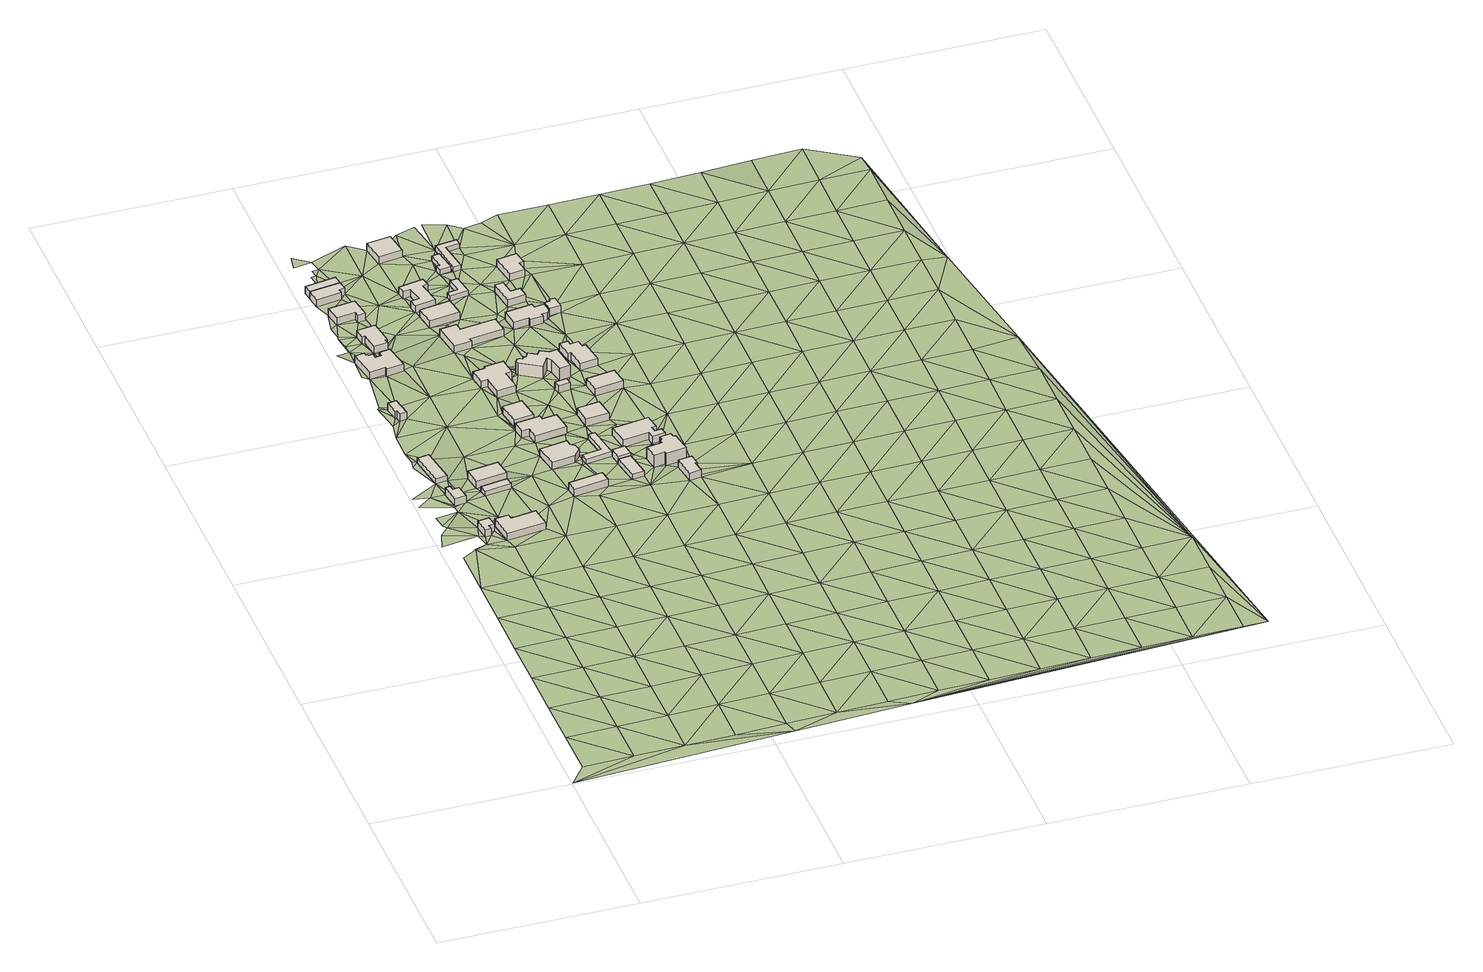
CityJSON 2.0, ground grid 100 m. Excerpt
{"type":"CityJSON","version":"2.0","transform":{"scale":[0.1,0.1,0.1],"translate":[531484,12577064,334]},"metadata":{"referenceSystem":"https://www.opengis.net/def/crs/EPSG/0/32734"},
"CityObjects":{
"building1":{"type":"Building","attributes":{"address":"Gardenia Street Mamre 7347 Cape Town","building":"yes","building:levels":"1","building_height":4.1,"plus_code":"4FRWFFHM+X7P","ground_height":197.72,"roof_height":201.82},"geometry":[{"type":"Solid","lod":"1","boundaries":[[[[0,1,2,3]],[[1,4,5,2]],[[4,6,7,5]],[[6,8,9,7]],[[8,10,11,9]],[[10,0,3,11]],[[3,2,5,7,9,11]],[[10,8,6,4,1,0]]]]}]},
"building2":{"type":"Building","attributes":{"address":"Gardenia Street Mamre 7347 Cape Town","building":"yes","building:levels":"1","building_height":4.1,"plus_code":"4FRWFFJM+37J","ground_height":197.23,"roof_height":201.33},"geometry":[{"type":"Solid","lod":"1","boundaries":[[[[12,13,14,15]],[[13,16,17,14]],[[16,18,19,17]],[[18,20,21,19]],[[20,22,23,21]],[[22,12,15,23]],[[15,14,17,19,21,23]],[[22,20,18,16,13,12]]]]}]},
"building3":{"type":"Building","attributes":{"building":"cabin","building:levels":"1","building_height":2.8,"plus_code":"4FRWFFJM+56H","ground_height":197.23,"roof_height":200.03},"geometry":[{"type":"Solid","lod":"1","boundaries":[[[[24,25,26,27]],[[25,28,29,26]],[[28,30,31,29]],[[30,24,27,31]],[[27,26,29,31]],[[30,28,25,24]]]]}]},
"building4":{"type":"Building","attributes":{"address":"30 Gardenia Street Mamre 7347 Cape Town","building":"house","building:levels":"1","building_height":4.1,"plus_code":"4FRWFFHM+X89","ground_height":197.72,"roof_height":201.82},"geometry":[{"type":"Solid","lod":"1","boundaries":[[[[32,33,34,35]],[[33,36,37,34]],[[36,38,39,37]],[[38,40,41,39]],[[40,42,43,41]],[[42,32,35,43]],[[35,34,37,39,41,43]],[[42,40,38,36,33,32]]]]}]},
"building5":{"type":"Building","attributes":{"building":"garage","building:levels":"1","building_height":4.1,"plus_code":"4FRWFFJM+965","ground_height":197.45,"roof_height":201.55},"geometry":[{"type":"Solid","lod":"1","boundaries":[[[[44,45,46,47]],[[45,48,49,46]],[[48,50,51,49]],[[50,52,53,51]],[[52,54,55,53]],[[54,44,47,55]],[[47,46,49,51,53,55]],[[54,52,50,48,45,44]]]]}]},
"building6":{"type":"Building","attributes":{"building":"cabin","building:levels":"1","building_height":2.8,"plus_code":"4FRWFFJM+38Q","ground_height":197.92,"roof_height":200.72},"geometry":[{"type":"Solid","lod":"1","boundaries":[[[[56,57,58,59]],[[57,60,61,58]],[[60,62,63,61]],[[62,56,59,63]],[[59,58,61,63]],[[62,60,57,56]]]]}]},
"building7":{"type":"Building","attributes":{"address":"28 Gardenia Street Mamre 7347 Cape Town","building":"house","building:levels":"1","building_height":4.1,"plus_code":"4FRWFFJM+48H","ground_height":197.92,"roof_height":202.02},"geometry":[{"type":"Solid","lod":"1","boundaries":[[[[64,65,66,67]],[[65,68,69,66]],[[68,70,71,69]],[[70,64,67,71]],[[67,66,69,71]],[[70,68,65,64]]]]}]},
"building8":{"type":"Building","attributes":{"address":"3 Ficus Street Mamre 7347 Cape Town","building":"house","building:levels":"1","building_height":4.1,"plus_code":"4FRWFFJM+F7F","ground_height":198.01,"roof_height":202.11},"geometry":[{"type":"Solid","lod":"1","boundaries":[[[[72,73,74,75]],[[73,76,77,74]],[[76,78,79,77]],[[78,80,81,79]],[[80,82,83,81]],[[82,84,85,83]],[[84,86,87,85]],[[86,88,89,87]],[[88,90,91,89]],[[90,92,93,91]],[[92,94,95,93]],[[94,96,97,95]],[[96,98,99,97]],[[98,72,75,99]],[[75,74,77,79,81,83,85,87,89,91,93,95,97,99]],[[98,96,94,92,90,88,86,84,82,80,78,76,73,72]]]]}]},
"building9":{"type":"Building","attributes":{"address":"20 Gardenia Street Mamre 7347 Cape Town","building":"house","building:levels":"1","building_height":4.1,"plus_code":"4FRWFFJM+G7W","ground_height":198.56,"roof_height":202.66},"geometry":[{"type":"Solid","lod":"1","boundaries":[[[[100,101,102,103]],[[101,104,105,102]],[[104,106,107,105]],[[106,108,109,107]],[[108,110,111,109]],[[110,112,113,111]],[[112,114,115,113]],[[114,100,103,115]],[[103,102,105,107,109,111,113,115]],[[114,112,110,108,106,104,101,100]]]]}]},
"building10":{"type":"Building","attributes":{"address":"18 Gardenia Street Mamre 7347 Cape Town","building":"house","building:levels":"1","building_height":4.1,"plus_code":"4FRWFFJM+J7J","ground_height":198.82,"roof_height":202.92},"geometry":[{"type":"Solid","lod":"1","boundaries":[[[[116,117,118,119]],[[117,120,121,118]],[[120,122,123,121]],[[122,124,125,123]],[[124,126,127,125]],[[126,116,119,127]],[[119,118,121,123,125,127]],[[126,124,122,120,117,116]]]]}]},
"building11":{"type":"Building","attributes":{"address":"16 Gardenia Street Mamre 7347 Cape Town","building":"house","building:levels":"1","building_height":4.1,"plus_code":"4FRWFFJM+M6X","ground_height":198.82,"roof_height":202.92},"geometry":[{"type":"Solid","lod":"1","boundaries":[[[[128,129,130,131]],[[129,132,133,130]],[[132,134,135,133]],[[134,136,137,135]],[[136,138,139,137]],[[138,128,131,139]],[[131,130,133,135,137,139]],[[138,136,134,132,129,128]]]]}]},
"building12":{"type":"Building","attributes":{"building":"garage","building:levels":"1","building_height":4.1,"plus_code":"4FRWFFJM+P69","ground_height":199,"roof_height":203.1},"geometry":[{"type":"Solid","lod":"1","boundaries":[[[[140,141,142,143]],[[141,144,145,142]],[[144,146,147,145]],[[146,140,143,147]],[[143,142,145,147]],[[146,144,141,140]]]]}]},
"building13":{"type":"Building","attributes":{"address":"Gardenia Street Mamre 7347 Cape Town","building":"house","building:levels":"1","building_height":4.1,"plus_code":"4FRWFFJM+2GM","ground_height":198.73,"roof_height":202.83},"geometry":[{"type":"Solid","lod":"1","boundaries":[[[[148,149,150,151]],[[149,152,153,150]],[[152,154,155,153]],[[154,148,151,155]],[[151,150,153,155]],[[154,152,149,148]]]]}]},
"building14":{"type":"Building","attributes":{"address":"19 Gardenia Street Mamre 7347 Cape Town","building":"house","building:levels":"1","building_height":4.1,"plus_code":"4FRWFFJM+4GJ","ground_height":198.55,"roof_height":202.65},"geometry":[{"type":"Solid","lod":"1","boundaries":[[[[156,157,158,159]],[[157,160,161,158]],[[160,162,163,161]],[[162,164,165,163]],[[164,166,167,165]],[[166,168,169,167]],[[168,156,159,169]],[[159,158,161,163,165,167,169]],[[168,166,164,162,160,157,156]]]]}]},
"building15":{"type":"Building","attributes":{"address":"15 Gardenia Street Mamre 7347 Cape Town","building":"house","building:levels":"1","building_height":4.1,"plus_code":"4FRWFFJM+7F7","ground_height":198.83,"roof_height":202.93},"geometry":[{"type":"Solid","lod":"1","boundaries":[[[[170,171,172,173]],[[171,174,175,172]],[[174,176,177,175]],[[176,170,173,177]],[[173,172,175,177]],[[176,174,171,170]]]]}]},
"building16":{"type":"Building","attributes":{"address":"17 Gardenia Street Mamre 7347 Cape Town","building":"house","building:levels":"1","building_height":4.1,"plus_code":"4FRWFFJM+6F9","ground_height":198.67,"roof_height":202.77},"geometry":[{"type":"Solid","lod":"1","boundaries":[[[[178,179,180,181]],[[179,182,183,180]],[[182,184,185,183]],[[184,186,187,185]],[[186,188,189,187]],[[188,190,191,189]],[[190,192,193,191]],[[192,178,181,193]],[[181,180,183,185,187,189,191,193]],[[192,190,188,186,184,182,179,178]]]]}]},
"building17":{"type":"Building","attributes":{"address":"8 Ficus Street Mamre 7347 Cape Town","building":"house","building:levels":"1","building_height":4.1,"plus_code":"4FRWFFJM+9F6","ground_height":198.95,"roof_height":203.05},"geometry":[{"type":"Solid","lod":"1","boundaries":[[[[194,195,196,197]],[[195,198,199,196]],[[198,200,201,199]],[[200,202,203,201]],[[202,204,205,203]],[[204,206,207,205]],[[206,208,209,207]],[[208,210,211,209]],[[210,212,213,211]],[[212,194,197,213]],[[197,196,199,201,203,205,207,209,211,213]],[[212,210,208,206,204,202,200,198,195,194]]]]}]},
"building18":{"type":"Building","attributes":{"building":"cabin","building:levels":"1","building_height":2.8,"plus_code":"4FRWFFJM+4HW","ground_height":199,"roof_height":201.8},"geometry":[{"type":"Solid","lod":"1","boundaries":[[[[214,215,216,217]],[[215,218,219,216]],[[218,220,221,219]],[[220,222,223,221]],[[222,224,225,223]],[[224,214,217,225]],[[217,216,219,221,223,225]],[[224,222,220,218,215,214]]]]}]},
"building19":{"type":"Building","attributes":{"address":"13 Gardenia Street Mamre 7347 Cape Town","building":"house","building:levels":"1","building_height":4.1,"plus_code":"4FRWFFJM+HCG","ground_height":199.8,"roof_height":203.9},"geometry":[{"type":"Solid","lod":"1","boundaries":[[[[226,227,228,229]],[[227,230,231,228]],[[230,232,233,231]],[[232,226,229,233]],[[229,228,231,233]],[[232,230,227,226]]]]}]},
"building20":{"type":"Building","attributes":{"address":"11 Gardenia Street Mamre 7347 Cape Town","building":"house","building:levels":"1","building_height":4.1,"plus_code":"4FRWFFJM+JCM","ground_height":199.5,"roof_height":203.6},"geometry":[{"type":"Solid","lod":"1","boundaries":[[[[234,235,236,237]],[[235,238,239,236]],[[238,240,241,239]],[[240,242,243,241]],[[242,244,245,243]],[[244,246,247,245]],[[246,248,249,247]],[[248,250,251,249]],[[250,252,253,251]],[[252,234,237,253]],[[237,236,239,241,243,245,247,249,251,253]],[[252,250,248,246,244,242,240,238,235,234]]]]}]},
"building21":{"type":"Building","attributes":{"address":"5 Ficus Street Mamre 7347 Cape Town","building":"house","building:levels":"1","building_height":4.1,"plus_code":"4FRWFFJM+GF3","ground_height":199.34,"roof_height":203.44},"geometry":[{"type":"Solid","lod":"1","boundaries":[[[[254,255,256,257]],[[255,258,259,256]],[[258,260,261,259]],[[260,262,263,261]],[[262,264,265,263]],[[264,266,267,265]],[[266,268,269,267]],[[268,254,257,269]],[[257,256,259,261,263,265,267,269]],[[268,266,264,262,260,258,255,254]]]]}]},
"building22":{"type":"Building","attributes":{"building":"cabin","building:levels":"1","building_height":2.8,"plus_code":"4FRWFFJM+3J3","ground_height":199.06,"roof_height":201.86},"geometry":[{"type":"Solid","lod":"1","boundaries":[[[[270,271,272,273]],[[271,274,275,272]],[[274,276,277,275]],[[276,270,273,277]],[[273,272,275,277]],[[276,274,271,270]]]]}]},
"building23":{"type":"Building","attributes":{"building":"garage","building:levels":"1","building_height":4.1,"plus_code":"4FRWFFJM+3JV","ground_height":199.28,"roof_height":203.38},"geometry":[{"type":"Solid","lod":"1","boundaries":[[[[278,279,280,281]],[[279,282,283,280]],[[282,284,285,283]],[[284,278,281,285]],[[281,280,283,285]],[[284,282,279,278]]]]}]},
"building24":{"type":"Building","attributes":{"address":"7 Gardenia Street Mamre 7347 Cape Town","building":"house","building:levels":"1","building_height":4.1,"plus_code":"4FRWFFJM+QCJ","ground_height":199.46,"roof_height":203.56},"geometry":[{"type":"Solid","lod":"1","boundaries":[[[[286,287,288,289]],[[287,290,291,288]],[[290,292,293,291]],[[292,286,289,293]],[[289,288,291,293]],[[292,290,287,286]]]]}]},
"building25":{"type":"Building","attributes":{"address":"11 Hibiscus Crescent Mamre 7347 Cape Town","building":"house","building:levels":"1","building_height":4.1,"plus_code":"4FRWFFJM+6JC","ground_height":199.21,"roof_height":203.31},"geometry":[{"type":"Solid","lod":"1","boundaries":[[[[294,295,296,297]],[[295,298,299,296]],[[298,300,301,299]],[[300,294,297,301]],[[297,296,299,301]],[[300,298,295,294]]]]}]},
"building26":{"type":"Building","attributes":{"address":"10 Ficus Street Mamre 7347 Cape Town","building":"house","building:levels":"2","building_height":6.9,"plus_code":"4FRWFFJM+9GH","ground_height":199.44,"roof_height":206.34},"geometry":[{"type":"Solid","lod":"1","boundaries":[[[[302,303,304,305]],[[303,306,307,304]],[[306,308,309,307]],[[308,310,311,309]],[[310,312,313,311]],[[312,314,315,313]],[[314,316,317,315]],[[316,318,319,317]],[[318,320,321,319]],[[320,322,323,321]],[[322,324,325,323]],[[324,326,327,325]],[[326,328,329,327]],[[328,330,331,329]],[[330,332,333,331]],[[332,334,335,333]],[[334,302,305,335]],[[305,304,307,309,311,313,315,317,319,321,323,325,327,329,331,333,335]],[[334,332,330,328,326,324,322,320,318,316,314,312,310,308,306,303,302]]]]}]},
"building27":{"type":"Building","attributes":{"address":"Hibiscus Crescent Mamre 7347 Cape Town","building":"yes","building:levels":"1","building_height":4.1,"plus_code":"4FRWFFJM+8H8","ground_height":199.39,"roof_height":203.49},"geometry":[{"type":"Solid","lod":"1","boundaries":[[[[336,337,338,339]],[[337,340,341,338]],[[340,342,343,341]],[[342,336,339,343]],[[339,338,341,343]],[[342,340,337,336]]]]}]},
"building28":{"type":"Building","attributes":{"address":"Gardenia Street Mamre 7347 Cape Town","building":"cabin","building:levels":"1","building_height":2.8,"plus_code":"4FRWFFJM+JGR","ground_height":199.88,"roof_height":202.68},"geometry":[{"type":"Solid","lod":"1","boundaries":[[[[344,345,346,347]],[[345,348,349,346]],[[348,350,351,349]],[[350,352,353,351]],[[352,354,355,353]],[[354,344,347,355]],[[347,346,349,351,353,355]],[[354,352,350,348,345,344]]]]}]},
"building29":{"type":"Building","attributes":{"address":"12 Hibiscus Crescent Mamre 7347 Cape Town","building":"house","building:levels":"1","building_height":4.1,"plus_code":"4FRWFFJM+5M3","ground_height":199.28,"roof_height":203.38},"geometry":[{"type":"Solid","lod":"1","boundaries":[[[[356,357,358,359]],[[357,360,361,358]],[[360,362,363,361]],[[362,364,365,363]],[[364,366,367,365]],[[366,368,369,367]],[[368,370,371,369]],[[370,372,373,371]],[[372,374,375,373]],[[374,356,359,375]],[[359,358,361,363,365,367,369,371,373,375]],[[374,372,370,368,366,364,362,360,357,356]]]]}]},
"building30":{"type":"Building","attributes":{"address":"13 Hibiscus Crescent Mamre Cape Town","building":"house","building:levels":"2","building_height":6.9,"plus_code":"4FRWFFJM+3M9","ground_height":199.06,"roof_height":205.96},"geometry":[{"type":"Solid","lod":"1","boundaries":[[[[376,377,378,379]],[[377,380,381,378]],[[380,382,383,381]],[[382,384,385,383]],[[384,386,387,385]],[[386,388,389,387]],[[388,390,391,389]],[[390,392,393,391]],[[392,394,395,393]],[[394,396,397,395]],[[396,398,399,397]],[[398,376,379,399]],[[379,378,381,383,385,387,389,391,393,395,397,399]],[[398,396,394,392,390,388,386,384,382,380,377,376]]]]}]},
"building31":{"type":"Building","attributes":{"address":"Gardenia Street Mamre 7347 Cape Town","building":"cabin","building:levels":"1","building_height":2.8,"plus_code":"4FRWFFJM+PF9","ground_height":199.99,"roof_height":202.79},"geometry":[{"type":"Solid","lod":"1","boundaries":[[[[400,401,402,403]],[[401,404,405,402]],[[404,406,407,405]],[[406,408,409,407]],[[408,410,411,409]],[[410,400,403,411]],[[403,402,405,407,409,411]],[[410,408,406,404,401,400]]]]}]},
"building32":{"type":"Building","attributes":{"address":"30 Hibiscus Crescent Mamre Cape Town","building":"house","building:levels":"1","building_height":4.1,"plus_code":"4FRWFFJM+2P4","ground_height":199.46,"roof_height":203.56},"geometry":[{"type":"Solid","lod":"1","boundaries":[[[[412,413,414,415]],[[413,416,417,414]],[[416,418,419,417]],[[418,420,421,419]],[[420,422,423,421]],[[422,412,415,423]],[[415,414,417,419,421,423]],[[422,420,418,416,413,412]]]]}]},
"building33":{"type":"Building","attributes":{"address":"10 Hibiscus Crescent Mamre 7347 Cape Town","building":"house","building:levels":"1","building_height":4.1,"plus_code":"4FRWFFJM+7MV","ground_height":199.58,"roof_height":203.68},"geometry":[{"type":"Solid","lod":"1","boundaries":[[[[424,425,426,427]],[[425,428,429,426]],[[428,430,431,429]],[[430,424,427,431]],[[427,426,429,431]],[[430,428,425,424]]]]}]},
"building34":{"type":"Building","attributes":{"address":"Hibiscus Crescent Mamre 7347 Cape Town","building":"cabin","building:levels":"1","building_height":2.8,"plus_code":"4FRWFFJM+PG7","ground_height":200.1,"roof_height":202.9},"geometry":[{"type":"Solid","lod":"1","boundaries":[[[[432,433,434,435]],[[433,436,437,434]],[[436,438,439,437]],[[438,440,441,439]],[[440,442,443,441]],[[442,432,435,443]],[[435,434,437,439,441,443]],[[442,440,438,436,433,432]]]]}]},
"building35":{"type":"Building","attributes":{"address":"7 Hibiscus Crescent Mamre 7347 Cape Town","building":"house","building:levels":"1","building_height":4.1,"plus_code":"4FRWFFJM+GHH","ground_height":199.56,"roof_height":203.66},"geometry":[{"type":"Solid","lod":"1","boundaries":[[[[444,445,446,447]],[[445,448,449,446]],[[448,450,451,449]],[[450,452,453,451]],[[452,454,455,453]],[[454,456,457,455]],[[456,458,459,457]],[[458,460,461,459]],[[460,462,463,461]],[[462,464,465,463]],[[464,444,447,465]],[[447,446,449,451,453,455,457,459,461,463,465]],[[464,462,460,458,456,454,452,450,448,445,444]]]]}]},
"building36":{"type":"Building","attributes":{"address":"Mamre 7347 Cape Town","building":"house","building:levels":"1","building_height":4.1,"plus_code":"4FRWFFJM+9MJ","ground_height":199.81,"roof_height":203.91},"geometry":[{"type":"Solid","lod":"1","boundaries":[[[[466,467,468,469]],[[467,470,471,468]],[[470,472,473,471]],[[472,474,475,473]],[[474,476,477,475]],[[476,478,479,477]],[[478,480,481,479]],[[480,482,483,481]],[[482,484,485,483]],[[484,466,469,485]],[[469,468,471,473,475,477,479,481,483,485]],[[484,482,480,478,476,474,472,470,467,466]]]]}]},
"building37":{"type":"Building","attributes":{"address":"8 Hibiscus Crescent Mamre 7347 Cape Town","building":"house","building:levels":"1","building_height":4.1,"plus_code":"4FRWFFJM+HHP","ground_height":200.01,"roof_height":204.11},"geometry":[{"type":"Solid","lod":"1","boundaries":[[[[486,487,488,489]],[[487,490,491,488]],[[490,492,493,491]],[[492,494,495,493]],[[494,496,497,495]],[[496,486,489,497]],[[489,488,491,493,495,497]],[[496,494,492,490,487,486]]]]}]},
"building38":{"type":"Building","attributes":{"building":"garage","building:levels":"1","building_height":4.1,"plus_code":"4FRWFFJM+GMC","ground_height":200.28,"roof_height":204.38},"geometry":[{"type":"Solid","lod":"1","boundaries":[[[[498,499,500,501]],[[499,502,503,500]],[[502,504,505,503]],[[504,506,507,505]],[[506,508,509,507]],[[508,498,501,509]],[[501,500,503,505,507,509]],[[508,506,504,502,499,498]]]]}]},
"building39":{"type":"Building","attributes":{"address":"7 Hibiscus Crescent Mamre 7347 Cape Town","building":"house","building:levels":"1","building_height":4.1,"plus_code":"4FRWFFJM+MJ3","ground_height":200.14,"roof_height":204.24},"geometry":[{"type":"Solid","lod":"1","boundaries":[[[[510,511,512,513]],[[511,514,515,512]],[[514,516,517,515]],[[516,518,519,517]],[[518,520,521,519]],[[520,510,513,521]],[[513,512,515,517,519,521]],[[520,518,516,514,511,510]]]]}]},
"terrain1":{"type":"TINRelief","geometry":[{"type":"CompositeSurface","lod":"1","boundaries":[[[522,523,524]],[[522,525,523]],[[526,527,525]],[[528,522,524]],[[526,525,522]],[[527,529,530]],[[529,527,526]],[[531,532,530]],[[526,522,528]],[[531,530,529]],[[533,532,534]],[[529,526,535]],[[532,531,534]],[[524,536,528]],[[528,535,526]],[[537,538,533]],[[539,531,529]],[[537,533,534]],[[540,541,538]],[[529,535,539]],[[542,543,544]],[[534,531,545]],[[546,540,538]],[[546,538,537]],[[547,544,543]],[[545,531,539]],[[548,549,540]],[[550,535,528]],[[551,552,547]],[[553,552,551]],[[554,537,534]],[[555,556,557]],[[558,547,543]],[[551,547,558]],[[28,559,555]],[[540,560,548]],[[6,543,548]],[[528,561,550]],[[534,545,554]],[[560,540,546]],[[543,6,558]],[[6,548,8]],[[539,535,562]],[[555,557,22]],[[22,20,555]],[[42,8,548]],[[28,555,20]],[[546,537,563]],[[564,551,558]],[[560,42,548]],[[565,8,566]],[[557,551,567]],[[561,528,536]],[[567,22,557]],[[562,545,539]],[[566,8,42]],[[28,20,18]],[[550,562,535]],[[563,537,554]],[[28,568,569]],[[570,569,568]],[[42,571,566]],[[564,566,571]],[[564,572,551]],[[573,570,568]],[[18,16,574]],[[567,551,572]],[[18,30,28]],[[18,574,30]],[[564,571,572]],[[573,568,575]],[[546,576,560]],[[567,57,574]],[[577,572,571]],[[563,578,546]],[[42,560,579]],[[60,567,572]],[[65,30,574]],[[561,580,550]],[[554,545,581]],[[567,60,57]],[[545,562,582]],[[574,57,68]],[[583,52,584]],[[574,68,65]],[[546,578,576]],[[585,586,584]],[[587,575,30]],[[573,588,583]],[[589,52,583]],[[584,52,585]],[[590,586,591]],[[588,573,575]],[[572,577,592]],[[581,563,554]],[[577,593,592]],[[586,585,591]],[[65,587,30]],[[580,561,536]],[[581,545,582]],[[52,594,585]],[[560,576,579]],[[595,60,572]],[[590,591,596]],[[57,56,68]],[[588,589,583]],[[590,596,76]],[[562,550,597]],[[572,592,595]],[[580,598,550]],[[587,588,575]],[[599,578,563]],[[73,600,76]],[[587,65,64]],[[601,68,56]],[[582,562,597]],[[602,73,603]],[[596,80,76]],[[597,550,598]],[[563,581,599]],[[579,604,592]],[[589,605,596]],[[579,576,604]],[[606,603,73]],[[595,592,604]],[[603,607,608]],[[80,78,76]],[[588,605,589]],[[596,605,80]],[[606,98,96]],[[607,603,104]],[[92,606,96]],[[108,603,606]],[[94,92,96]],[[609,580,536]],[[582,610,581]],[[101,608,607]],[[578,611,576]],[[612,56,595]],[[613,614,120]],[[101,614,608]],[[578,599,615]],[[601,56,612]],[[108,606,92]],[[108,104,603]],[[612,595,604]],[[601,612,64]],[[90,86,92]],[[120,616,613]],[[598,580,609]],[[101,607,104]],[[617,587,64]],[[101,120,614]],[[610,582,597]],[[90,618,86]],[[108,92,86]],[[604,576,148]],[[616,120,117]],[[619,80,605]],[[588,587,179]],[[104,108,106]],[[578,615,611]],[[620,108,86]],[[581,621,599]],[[101,124,120]],[[134,132,117]],[[620,622,108]],[[604,154,612]],[[576,611,148]],[[619,605,623]],[[122,120,124]],[[64,612,624]],[[621,581,610]],[[617,179,587]],[[623,620,619]],[[124,101,625]],[[604,148,154]],[[626,627,628]],[[588,202,605]],[[629,597,598]],[[617,64,624]],[[630,631,622]],[[609,632,598]],[[146,144,628]],[[134,117,633]],[[634,622,620]],[[599,635,615]],[[124,625,636]],[[157,612,154]],[[588,179,637]],[[634,630,622]],[[626,628,144]],[[638,639,626]],[[625,630,634]],[[624,612,157]],[[597,629,610]],[[605,200,623]],[[202,588,637]],[[640,641,642]],[[629,598,632]],[[599,621,635]],[[144,638,626]],[[643,134,644]],[[644,134,633]],[[609,536,645]],[[646,638,647]],[[148,611,648]],[[625,649,636]],[[623,650,620]],[[638,144,647]],[[179,617,182]],[[186,617,624]],[[649,633,636]],[[182,617,186]],[[200,605,202]],[[633,649,644]],[[634,620,650]],[[651,157,154]],[[176,637,179]],[[615,652,611]],[[184,182,186]],[[174,637,176]],[[648,149,148]],[[615,635,653]],[[634,654,625]],[[141,644,655]],[[655,144,141]],[[647,144,655]],[[621,610,656]],[[200,264,623]],[[206,637,174]],[[610,629,657]],[[658,186,624]],[[625,654,649]],[[179,659,176]],[[154,152,651]],[[649,655,644]],[[202,637,206]],[[651,660,157]],[[623,264,650]],[[661,632,609]],[[648,611,652]],[[662,642,647]],[[615,653,652]],[[635,621,656]],[[204,202,206]],[[663,206,174]],[[179,664,659]],[[650,230,634]],[[634,230,227]],[[610,657,656]],[[227,654,634]],[[647,655,662]],[[660,651,222]],[[186,658,665]],[[651,152,224]],[[651,224,222]],[[666,660,222]],[[609,667,661]],[[668,264,200]],[[667,609,645]],[[649,234,655]],[[195,200,198]],[[654,669,649]],[[200,195,668]],[[658,670,671]],[[672,186,665]],[[673,649,669]],[[629,632,674]],[[149,648,675]],[[206,663,676]],[[234,649,673]],[[152,149,274]],[[677,653,635]],[[664,678,679]],[[278,224,152]],[[220,666,222]],[[668,266,264]],[[648,652,675]],[[220,671,666]],[[659,680,663]],[[659,664,680]],[[671,681,658]],[[682,230,650]],[[668,195,683]],[[658,681,665]],[[674,657,629]],[[669,684,673]],[[685,655,234]],[[663,680,676]],[[674,632,661]],[[677,635,656]],[[227,686,654]],[[152,274,278]],[[662,655,290]],[[664,679,680]],[[274,149,675]],[[650,687,682]],[[688,673,684]],[[220,681,671]],[[665,681,672]],[[668,683,266]],[[676,689,210]],[[284,224,278]],[[224,284,690]],[[655,685,290]],[[682,232,230]],[[689,676,324]],[[672,295,679]],[[295,672,681]],[[686,227,226]],[[689,322,683]],[[682,687,232]],[[657,691,656]],[[652,653,692]],[[680,679,693]],[[324,322,689]],[[676,680,340]],[[274,675,276]],[[694,653,677]],[[685,234,695]],[[683,322,320]],[[326,324,676]],[[295,693,679]],[[696,295,681]],[[318,683,320]],[[268,266,697]],[[690,284,282]],[[667,698,661]],[[686,699,700]],[[645,698,667]],[[701,266,683]],[[657,674,691]],[[314,683,318]],[[695,234,702]],[[703,704,687]],[[360,696,690]],[[326,676,340]],[[705,700,699]],[[693,342,680]],[[675,652,422]],[[699,686,352]],[[360,690,282]],[[314,310,683]],[[318,316,314]],[[686,226,354]],[[675,706,276]],[[653,694,692]],[[680,342,340]],[[232,687,704]],[[352,686,354]],[[706,279,276]],[[360,707,696]],[[279,708,282]],[[685,695,709]],[[710,677,656]],[[711,295,696]],[[683,310,701]],[[314,312,310]],[[701,697,266]],[[282,708,360]],[[699,348,705]],[[708,279,712]],[[702,705,348]],[[696,707,711]],[[661,713,674]],[[706,712,279]],[[714,226,232]],[[342,693,715]],[[706,675,392]],[[352,348,699]],[[710,656,691]],[[422,652,692]],[[326,340,332]],[[226,714,354]],[[408,695,702]],[[711,716,295]],[[310,308,306]],[[364,360,708]],[[698,713,661]],[[392,675,420]],[[701,310,306]],[[348,410,702]],[[717,332,340]],[[328,326,330]],[[332,330,326]],[[408,702,410]],[[675,422,420]],[[232,704,718]],[[350,348,352]],[[693,428,715]],[[708,712,364]],[[719,720,709]],[[695,404,709]],[[694,677,721]],[[714,232,718]],[[722,428,693]],[[723,706,392]],[[697,701,454]],[[695,408,404]],[[697,454,704]],[[717,724,332]],[[691,674,725]],[[362,360,364]],[[425,717,715]],[[710,721,677]],[[410,348,726]],[[712,727,728]],[[728,364,712]],[[729,711,707]],[[709,432,719]],[[730,698,645]],[[306,731,701]],[[406,404,408]],[[704,454,732]],[[724,717,425]],[[425,715,428]],[[704,732,718]],[[404,432,709]],[[713,725,674]],[[729,716,711]],[[433,410,726]],[[692,412,422]],[[306,303,731]],[[458,454,701]],[[433,733,410]],[[364,728,734]],[[734,728,735]],[[392,420,736]],[[737,726,714]],[[722,716,430]],[[303,738,731]],[[425,472,724]],[[739,714,718]],[[731,458,701]],[[467,738,724]],[[740,364,734]],[[741,733,433]],[[433,726,436]],[[718,732,487]],[[404,741,432]],[[710,691,742]],[[694,743,692]],[[722,430,428]],[[432,744,719]],[[724,472,467]],[[741,433,432]],[[721,745,694]],[[418,736,420]],[[436,726,737]],[[746,413,412]],[[737,714,739]],[[747,454,458]],[[740,734,748]],[[413,746,416]],[[749,750,751]],[[467,731,738]],[[713,698,730]],[[718,487,739]],[[716,729,430]],[[752,751,750]],[[742,691,725]],[[467,472,470]],[[748,753,754]],[[743,412,692]],[[424,472,425]],[[487,732,755]],[[736,418,756]],[[740,748,756]],[[736,756,754]],[[694,745,743]],[[756,752,740]],[[756,748,754]],[[438,436,757]],[[758,737,739]],[[731,759,458]],[[751,752,760]],[[760,729,751]],[[436,737,510]],[[759,731,761]],[[424,474,472]],[[746,412,762]],[[458,759,763]],[[764,725,713]],[[482,765,761]],[[721,710,766]],[[756,760,752]],[[440,438,757]],[[755,767,487]],[[746,762,416]],[[432,768,769]],[[710,742,770]],[[416,762,418]],[[771,737,758]],[[772,730,645]],[[729,760,430]],[[436,510,757]],[[432,442,768]],[[494,773,758]],[[759,761,765]],[[774,763,775]],[[765,478,476]],[[764,713,730]],[[759,775,763]],[[510,737,771]],[[755,776,498]],[[758,773,771]],[[721,766,745]],[[762,412,743]],[[777,756,418]],[[710,770,766]],[[767,755,778]],[[424,430,779]],[[773,767,778]],[[778,755,498]],[[442,440,780]],[[759,502,775]],[[430,760,779]],[[502,499,775]],[[768,442,780]],[[474,424,781]],[[476,474,781]],[[771,773,782]],[[508,506,498]],[[778,498,506]],[[783,742,725]],[[757,784,440]],[[785,725,764]],[[777,418,762]],[[786,773,778]],[[765,476,787]],[[787,759,765]],[[778,506,504]],[[760,756,788]],[[757,510,784]],[[781,424,779]],[[782,773,786]],[[440,784,780]],[[786,778,504]],[[770,742,783]],[[743,745,789]],[[787,502,759]],[[725,785,783]],[[745,766,790]],[[791,792,782]],[[772,764,730]],[[772,645,793]],[[786,791,782]],[[476,781,787]],[[756,777,788]],[[794,784,510]],[[760,795,779]],[[745,790,789]],[[504,502,796]],[[784,797,780]],[[770,798,766]],[[799,762,743]],[[785,764,800]],[[786,504,801]],[[770,783,798]],[[760,788,795]],[[796,502,787]],[[801,791,786]],[[781,779,802]],[[791,801,794]],[[784,803,797]],[[772,800,764]],[[743,789,799]],[[804,790,766]],[[762,805,777]],[[796,801,504]],[[785,806,783]],[[802,787,781]],[[794,807,784]],[[804,766,798]],[[802,779,795]],[[645,808,793]],[[785,800,806]],[[799,805,762]],[[788,777,809]],[[807,794,801]],[[798,783,810]],[[789,790,811]],[[803,784,812]],[[813,790,804]],[[772,793,800]],[[787,814,796]],[[783,806,810]],[[777,805,809]],[[815,787,802]],[[795,788,816]],[[790,813,811]],[[784,807,812]],[[817,804,798]],[[799,789,818]],[[787,815,814]],[[801,796,819]],[[817,798,810]],[[788,809,816]],[[808,645,820]],[[806,800,821]],[[795,822,802]],[[800,793,823]],[[789,811,818]],[[813,804,824]],[[805,799,825]],[[801,819,807]],[[796,814,819]],[[810,806,821]],[[802,822,815]],[[821,800,823]],[[817,824,804]],[[822,795,816]],[[825,799,818]],[[826,809,805]],[[810,827,817]],[[813,828,811]],[[829,814,815]],[[807,830,812]],[[824,831,813]],[[807,819,832]],[[808,823,793]],[[833,820,645]],[[827,810,821]],[[805,825,826]],[[829,815,822]],[[816,809,834]],[[813,831,828]],[[807,832,830]],[[835,818,811]],[[824,817,836]],[[822,816,834]],[[837,819,814]],[[817,827,838]],[[809,826,834]],[[829,839,814]],[[821,823,840]],[[841,823,808]],[[811,828,835]],[[824,836,831]],[[842,825,818]],[[837,832,819]],[[833,645,843]],[[817,838,836]],[[814,839,837]],[[827,821,840]],[[840,823,841]],[[844,829,822]],[[842,818,835]],[[822,834,845]],[[825,846,826]],[[847,830,832]],[[827,848,838]],[[828,831,849]],[[829,844,839]],[[831,836,850]],[[822,845,844]],[[837,847,832]],[[841,808,820]],[[848,827,840]],[[825,842,846]],[[834,826,851]],[[831,850,849]],[[838,852,836]],[[835,828,853]],[[854,837,839]],[[830,847,855]],[[840,841,856]],[[851,845,834]],[[838,848,852]],[[826,846,851]],[[839,844,854]],[[820,856,841]],[[828,849,853]],[[857,850,836]],[[835,858,842]],[[859,848,840]],[[847,837,860]],[[857,836,852]],[[837,854,861]],[[842,858,846]],[[844,845,862]],[[856,859,840]],[[858,835,853]],[[863,845,851]],[[847,860,855]],[[861,860,837]],[[852,848,864]],[[849,850,865]],[[844,862,854]],[[866,850,857]],[[862,845,863]],[[859,864,848]],[[856,820,867]],[[851,846,868]],[[850,866,865]],[[869,846,858]],[[870,857,852]],[[871,853,849]],[[854,872,861]],[[873,855,860]],[[856,867,859]],[[820,833,867]],[[864,870,852]],[[846,869,868]],[[862,872,854]],[[858,853,871]],[[874,863,851]],[[849,865,871]],[[866,857,875]],[[876,860,861]],[[870,875,857]],[[851,868,874]],[[872,877,861]],[[864,859,878]],[[869,858,879]],[[880,862,863]],[[859,867,881]],[[860,876,873]],[[833,843,867]],[[858,871,879]],[[876,861,877]],[[864,878,870]],[[865,866,882]],[[862,880,872]],[[859,881,878]],[[875,883,866]],[[880,863,874]],[[843,881,867]],[[875,870,878]],[[865,882,871]],[[868,869,884]],[[866,883,882]],[[879,885,869]],[[886,877,872]],[[878,881,843]],[[887,873,876]],[[875,878,883]],[[869,885,884]],[[886,872,880]],[[888,879,871]],[[874,868,889]],[[882,883,878]],[[888,871,882]],[[876,877,890]],[[868,884,889]],[[877,886,891]],[[892,878,843]],[[878,888,882]],[[893,885,879]],[[880,874,894]],[[893,879,888]],[[890,877,891]],[[888,878,893]],[[887,876,895]],[[874,889,894]],[[885,892,884]],[[886,880,896]],[[878,892,893]],[[892,885,893]],[[895,876,890]],[[892,889,884]],[[891,886,896]],[[896,880,894]],[[889,897,894]],[[897,889,892]],[[898,890,891]],[[896,899,891]],[[896,894,897]],[[895,890,900]],[[898,891,899]],[[899,896,897]],[[890,898,900]],[[899,897,898]],[[898,897,900]]]}]}
},
"vertices":[
[288,2008,20],[280,2064,20],[280,2064,61],[288,2008,61],[222,2056,20],[222,2056,61],[233,1977,20],[233,1977,61],[263,1981,20],[263,1981,61],[259,2004,20],[259,2004,61],
[237,2271,15],[226,2345,15],[226,2345,56],[237,2271,56],[194,2340,15],[194,2340,56],[190,2366,15],[190,2366,56],[164,2362,15],[164,2362,56],[179,2262,15],[179,2262,56],
[181,2654,15],[122,2645,15],[122,2645,43],[181,2654,43],[150,2459,15],[150,2459,43],[209,2468,15],[209,2468,43],
[519,1946,20],[505,2048,20],[505,2048,61],[519,1946,61],[377,2030,20],[377,2030,61],[373,2058,20],[373,2058,61],[304,2048,20],[304,2048,61],[322,1918,20],[322,1918,61],
[166,3091,17],[122,3083,17],[122,3083,58],[166,3091,58],[135,3010,17],[135,3010,58],[142,3011,17],[142,3011,58],[147,2982,17],[147,2982,58],[184,2988,17],[184,2988,58],
[463,2347,22],[328,2326,22],[328,2326,50],[463,2347,50],[335,2284,22],[335,2284,50],[469,2305,22],[469,2305,50],
[458,2468,22],[302,2445,22],[302,2445,63],[458,2468,63],[315,2353,22],[315,2353,63],[472,2375,22],[472,2375,63],
[142,3489,23],[93,3481,23],[93,3481,64],[142,3489,64],[117,3333,23],[117,3333,64],[198,3347,23],[198,3347,64],[201,3334,23],[201,3334,64],[289,3349,23],[289,3349,64],[266,3481,23],[266,3481,64],[210,3471,23],[210,3471,64],[214,3446,23],[214,3446,64],[181,3441,23],[181,3441,64],[177,3469,23],[177,3469,64],[155,3466,23],[155,3466,64],[154,3474,23],[154,3474,64],[145,3473,23],[145,3473,64],
[259,3678,28],[165,3665,28],[165,3665,69],[259,3678,69],[173,3607,28],[173,3607,69],[186,3609,28],[186,3609,69],[198,3518,28],[198,3518,69],[270,3528,28],[270,3528,69],[267,3549,28],[267,3549,69],[277,3551,28],[277,3551,69],
[228,3887,31],[92,3867,31],[92,3867,72],[228,3887,72],[105,3784,31],[105,3784,72],[201,3799,31],[201,3799,72],[205,3772,31],[205,3772,72],[245,3778,31],[245,3778,72],
[209,4046,31],[52,4022,31],[52,4022,72],[209,4046,72],[63,3949,31],[63,3949,72],[191,3969,31],[191,3969,72],[187,3993,31],[187,3993,72],[217,3998,31],[217,3998,72],
[52,4022,33],[209,4046,33],[209,4046,74],[52,4022,74],[202,4091,33],[202,4091,74],[45,4066,33],[45,4066,74],
[725,2139,30],[900,2166,30],[900,2166,71],[725,2139,71],[890,2226,30],[890,2226,71],[716,2198,30],[716,2198,71],
[676,2499,28],[695,2377,28],[695,2377,69],[676,2499,69],[816,2396,28],[816,2396,69],[848,2439,28],[848,2439,69],[840,2476,28],[840,2476,69],[820,2488,28],[820,2488,69],[815,2522,28],[815,2522,69],
[733,2762,31],[716,2886,31],[716,2886,72],[733,2762,72],[616,2872,31],[616,2872,72],[633,2749,31],[633,2749,72],
[758,2746,29],[630,2728,29],[630,2728,70],[758,2746,70],[639,2659,29],[639,2659,70],[678,2664,29],[678,2664,70],[687,2602,29],[687,2602,70],[850,2626,29],[850,2626,70],[835,2732,29],[835,2732,70],[762,2722,29],[762,2722,70],
[733,3210,32],[634,3197,32],[634,3197,73],[733,3210,73],[636,3185,32],[636,3185,73],[572,3176,32],[572,3176,73],[584,3090,32],[584,3090,73],[619,3094,32],[619,3094,73],[632,2995,32],[632,2995,73],[728,3008,32],[728,3008,73],[713,3113,32],[713,3113,73],[745,3118,32],[745,3118,73],
[991,2383,33],[964,2552,33],[964,2552,61],[991,2383,61],[930,2547,33],[930,2547,61],[951,2418,33],[951,2418,61],[851,2402,33],[851,2402,61],[858,2362,33],[858,2362,61],
[645,3734,41],[490,3710,41],[490,3710,82],[645,3734,82],[505,3610,41],[505,3610,82],[660,3633,41],[660,3633,82],
[456,3917,38],[464,3875,38],[464,3875,79],[456,3917,79],[501,3882,38],[501,3882,79],[516,3801,38],[516,3801,79],[473,3794,38],[473,3794,79],[480,3751,38],[480,3751,79],[586,3770,38],[586,3770,79],[564,3890,38],[564,3890,79],[591,3895,38],[591,3895,79],[582,3940,38],[582,3940,79],
[814,3447,36],[802,3536,36],[802,3536,77],[814,3447,77],[622,3511,36],[622,3511,77],[617,3552,36],[617,3552,77],[531,3540,36],[531,3540,77],[552,3392,36],[552,3392,77],[642,3405,36],[642,3405,77],[639,3422,36],[639,3422,77],
[1063,2324,33],[1000,2316,33],[1000,2316,61],[1063,2324,61],[1022,2180,33],[1022,2180,61],[1084,2188,33],[1084,2188,61],
[1000,2316,36],[1063,2324,36],[1063,2324,77],[1000,2316,77],[1055,2386,36],[1055,2386,77],[991,2377,36],[991,2377,77],
[564,4192,37],[546,4314,37],[546,4314,78],[564,4192,78],[424,4296,37],[424,4296,78],[442,4175,37],[442,4175,78],
[941,2745,35],[951,2646,35],[951,2646,76],[941,2745,76],[1069,2659,35],[1069,2659,76],[1054,2759,35],[1054,2759,76],
[987,3177,37],[946,3171,37],[946,3171,106],[987,3177,106],[905,3194,37],[905,3194,106],[888,3169,37],[888,3169,106],[847,3194,37],[847,3194,106],[829,3165,37],[829,3165,106],[820,3171,37],[820,3171,106],[811,3156,37],[811,3156,106],[799,3164,37],[799,3164,106],[785,3162,37],[785,3162,106],[774,3147,37],[774,3147,106],[777,3132,37],[777,3132,106],[882,3069,37],[882,3069,106],[918,3126,37],[918,3126,106],[934,3106,37],[934,3106,106],[949,3027,37],[949,3027,106],[1005,3039,37],[1005,3039,106],
[973,2944,37],[967,2980,37],[967,2980,78],[973,2944,78],[907,2970,37],[907,2970,78],[913,2934,37],[913,2934,78],
[758,3799,42],[741,3907,42],[741,3907,70],[758,3799,70],[701,3901,42],[701,3901,70],[713,3823,42],[713,3823,70],[660,3815,42],[660,3815,70],[665,3785,42],[665,3785,70],
[1231,2567,36],[1045,2538,36],[1045,2538,77],[1231,2567,77],[1062,2431,36],[1062,2431,77],[1194,2451,36],[1194,2451,77],[1199,2415,36],[1199,2415,77],[1267,2426,36],[1267,2426,77],[1261,2461,36],[1261,2461,77],[1225,2456,36],[1225,2456,77],[1221,2486,36],[1221,2486,77],[1243,2489,36],[1243,2489,77],
[1279,2379,33],[1221,2370,33],[1221,2370,102],[1279,2379,102],[1224,2349,33],[1224,2349,102],[1215,2347,33],[1215,2347,102],[1219,2324,33],[1219,2324,102],[1138,2311,33],[1138,2311,102],[1150,2237,33],[1150,2237,102],[1206,2246,33],[1206,2246,102],[1208,2234,33],[1208,2234,102],[1312,2251,33],[1312,2251,102],[1295,2355,33],[1295,2355,102],[1283,2357,33],[1283,2357,102],
[741,4005,43],[722,4120,43],[722,4120,71],[741,4005,71],[683,4114,43],[683,4114,71],[696,4033,43],[696,4033,71],[676,4030,43],[676,4030,71],[682,3995,43],[682,3995,71],
[1332,2091,37],[1323,2151,37],[1323,2151,78],[1332,2091,78],[1334,2153,37],[1334,2153,78],[1325,2209,37],[1325,2209,78],[1255,2199,37],[1255,2199,78],[1273,2081,37],[1273,2081,78],
[1198,2969,39],[1053,2947,39],[1053,2947,80],[1198,2969,80],[1067,2854,39],[1067,2854,80],[1212,2876,39],[1212,2876,80],
[724,4184,44],[751,3997,44],[751,3997,72],[724,4184,72],[788,4002,44],[788,4002,72],[765,4156,44],[765,4156,72],[837,4167,44],[837,4167,72],[833,4199,44],[833,4199,72],
[1062,3521,38],[1055,3574,38],[1055,3574,79],[1062,3521,79],[1005,3567,38],[1005,3567,79],[1001,3590,38],[1001,3590,79],[862,3570,38],[862,3570,79],[874,3480,38],[874,3480,79],[952,3491,38],[952,3491,79],[954,3476,38],[954,3476,79],[1021,3486,38],[1021,3486,79],[1019,3501,38],[1019,3501,79],[1050,3505,38],[1050,3505,79],
[1022,3249,41],[1036,3161,41],[1036,3161,82],[1022,3249,82],[1049,3163,41],[1049,3163,82],[1064,3066,41],[1064,3066,82],[1154,3080,41],[1154,3080,82],[1135,3201,41],[1135,3201,82],[1117,3198,41],[1117,3198,82],[1111,3238,41],[1111,3238,82],[1068,3231,41],[1068,3231,82],[1065,3255,41],[1065,3255,82],
[884,3785,43],[902,3651,43],[902,3651,84],[884,3785,84],[995,3666,43],[995,3666,84],[987,3722,43],[987,3722,84],[937,3715,43],[937,3715,84],[926,3791,43],[926,3791,84],
[1055,3574,46],[1062,3521,46],[1062,3521,87],[1055,3574,87],[1123,3529,46],[1123,3529,87],[1114,3594,46],[1114,3594,87],[1085,3590,46],[1085,3590,87],[1087,3578,46],[1087,3578,87],
[956,3973,44],[976,3844,44],[976,3844,85],[956,3973,85],[1055,3857,44],[1055,3857,85],[1046,3913,44],[1046,3913,85],[1069,3917,44],[1069,3917,85],[1058,3989,44],[1058,3989,85],
[339,110,15],[89,110,9],[7,3,9],[89,360,8],[339,360,14],[89,610,7],[589,110,19],[339,610,12],[89,860,7],[339,860,12],[89,1110,7],[89,1360,9],[339,1110,12],[589,360,19],[1109,38,31],[339,1360,14],[89,1610,12],[589,610,16],[161,1902,13],[89,1860,13],[20,1974,13],[208,2003,14],[47,2062,14],[589,860,16],[339,1610,18],[89,2110,14],[221,1917,20],[160,1908,13],[838,360,26],[180,2215,14],[75,2133,14],[65,2197,14],[589,1110,16],[89,2360,15],[18,2305,15],[174,2252,15],[222,2056,21],[9,2377,15],[339,1860,20],[838,110,23],[838,610,24],[589,1360,18],[280,2064,21],[259,2004,21],[288,2008,21],[237,2271,22],[122,2645,16],[89,2610,16],[99,2657,16],[304,2048,21],[339,2110,21],[89,2726,16],[226,2345,22],[181,2654,16],[589,1860,25],[373,2058,21],[589,1610,22],[519,1946,25],[1088,110,31],[838,1110,19],[838,860,20],[89,2860,17],[106,2952,17],[135,3010,19],[80,3103,19],[339,2610,23],[339,2860,24],[184,2988,19],[89,3110,19],[122,3083,19],[505,2048,27],[377,2030,21],[142,3011,19],[469,2305,28],[166,3091,19],[1088,610,30],[1088,360,32],[838,1360,20],[89,3360,23],[472,2375,28],[30,3552,28],[94,3561,28],[589,2110,27],[339,3110,25],[142,3489,28],[89,3610,28],[77,3671,28],[1338,110,38],[1088,860,26],[838,1860,27],[589,2360,28],[72,3760,31],[81,3696,28],[838,1610,22],[89,3860,31],[589,2610,29],[214,3446,29],[289,3349,29],[266,3481,29],[1088,1110,25],[270,3528,36],[339,3360,29],[676,2499,29],[259,3678,36],[121,4121,33],[64,4111,33],[89,4110,33],[1338,610,37],[277,3551,36],[267,3549,36],[1338,360,39],[228,3887,38],[339,3610,36],[1088,1360,26],[245,3778,38],[589,2860,31],[138,4183,33],[112,4178,33],[71,4351,33],[59,4274,33],[153,4292,33],[187,3993,33],[217,3998,38],[1690,56,44],[131,4222,33],[165,4229,33],[838,2110,30],[339,3860,38],[531,3540,41],[838,2360,33],[1088,1860,31],[1088,1610,28],[480,3751,42],[339,4110,38],[1338,1110,33],[1338,860,33],[815,2522,35],[733,2762,37],[816,2396,33],[1588,360,45],[339,4360,37],[716,2886,37],[758,2746,37],[838,2610,35],[848,2439,33],[1588,110,44],[589,3360,36],[473,3794,42],[820,2488,35],[840,2476,33],[850,2626,35],[464,3875,42],[1588,610,43],[1088,2110,33],[728,3008,37],[1338,1360,34],[762,2722,35],[835,2732,35],[838,2860,37],[930,2547,35],[589,3610,41],[733,3210,37],[516,3801,42],[442,4175,38],[586,3770,42],[617,3552,41],[501,3882,42],[745,3118,37],[991,2383,36],[1588,860,40],[1338,1860,36],[941,2745,37],[1338,1610,35],[589,4110,43],[964,2552,38],[814,3447,38],[1837,110,49],[589,3860,42],[564,3890,42],[838,3360,38],[582,3940,42],[622,3511,41],[802,3536,43],[591,3895,42],[1150,2237,36],[1045,2538,38],[1088,2360,36],[564,4192,43],[1588,1110,41],[1088,2610,38],[1138,2311,36],[1837,360,50],[758,3799,44],[973,2944,39],[1069,2659,38],[967,2980,39],[838,3610,43],[589,4360,42],[546,4314,42],[1588,1360,42],[1054,2759,39],[1206,2246,36],[1005,3039,41],[1837,610,48],[741,3907,44],[1219,2324,39],[1215,2347,39],[1231,2567,41],[2087,110,54],[1022,3249,44],[862,3570,43],[741,4005,44],[1221,2370,39],[1224,2349,39],[1312,2251,39],[838,3860,44],[987,3177,41],[884,3785,44],[1267,2426,39],[722,4120,44],[1837,860,47],[1588,1860,42],[691,4392,42],[1588,1610,43],[1338,2110,37],[952,3491,43],[1279,2379,39],[1221,2486,39],[1225,2456,39],[1243,2489,41],[1261,2461,39],[1283,2357,39],[1295,2355,39],[1001,3590,46],[1338,2360,39],[838,4110,44],[926,3791,44],[1088,3360,44],[1338,2610,41],[1065,3255,44],[1588,2110,43],[1021,3486,44],[2087,360,54],[1111,3238,44],[1837,1360,47],[995,3666,46],[838,4360,44],[730,4398,44],[1837,1110,46],[976,3844,46],[2337,110,59],[987,3722,46],[1019,3501,46],[1050,3505,46],[1005,3567,46],[1588,2360,44],[1088,3610,46],[1338,2860,42],[906,4307,44],[1338,3110,45],[1055,3857,46],[2087,860,52],[1088,4110,45],[2087,610,53],[1088,3860,46],[1338,3360,48],[1588,2610,46],[1837,1860,47],[1837,1610,48],[1069,3917,46],[1046,3913,46],[2587,110,64],[1058,3989,45],[1588,2860,47],[1338,3610,47],[996,4323,45],[2087,1110,52],[1837,2110,48],[2337,360,59],[1338,3860,47],[1588,3110,49],[1088,4360,45],[2087,1360,51],[1837,2360,49],[2337,610,58],[1338,4110,47],[2837,110,67],[1837,2610,51],[2337,860,59],[2087,1860,52],[1338,4360,46],[2087,1610,52],[1588,3610,51],[1588,3360,51],[1837,2860,53],[2337,1110,58],[2087,2110,53],[1588,3860,51],[3086,110,71],[2587,610,62],[1837,3110,54],[2587,360,63],[2337,1360,56],[2087,2360,55],[2087,2610,56],[2587,860,63],[2337,1860,55],[1837,3360,55],[1588,4360,49],[2337,1610,56],[1588,4110,51],[3336,110,75],[2087,2860,58],[2337,2110,57],[2587,1360,60],[1837,3860,54],[2587,1110,63],[1837,3610,55],[2837,610,66],[2837,360,66],[2337,2360,60],[3459,112,75],[2087,3360,60],[2087,3110,59],[2337,2610,62],[1837,4110,53],[2837,860,67],[2587,1860,60],[2587,1610,60],[2337,2860,63],[2837,1110,67],[2587,2110,61],[2087,3610,60],[1837,4360,53],[3086,360,70],[2837,1360,64],[2587,2360,64],[3086,610,70],[2087,4110,59],[2087,3860,59],[2337,3360,64],[2337,3110,64],[3086,860,71],[2837,1860,63],[2837,1610,64],[3336,360,73],[2587,2860,68],[2587,2610,66],[3086,1110,71],[2837,2110,65],[2337,3610,63],[2087,4360,61],[2587,3110,68],[3086,1360,70],[2337,4110,68],[2337,3860,65],[3336,860,76],[2837,2360,68],[2587,3360,67],[3336,610,74],[3086,1860,69],[3086,1610,69],[2837,2860,72],[2837,2610,70],[2587,3610,67],[2337,4360,72],[3086,2110,70],[2837,3110,72],[2587,4110,76],[2587,3860,69],[3071,2629,74],[3086,2360,72],[2837,3360,71],[2587,4360,82],[2837,3610,70],[2961,3344,71],[2837,4110,79],[2837,3860,74],[2828,4211,79]
]}
